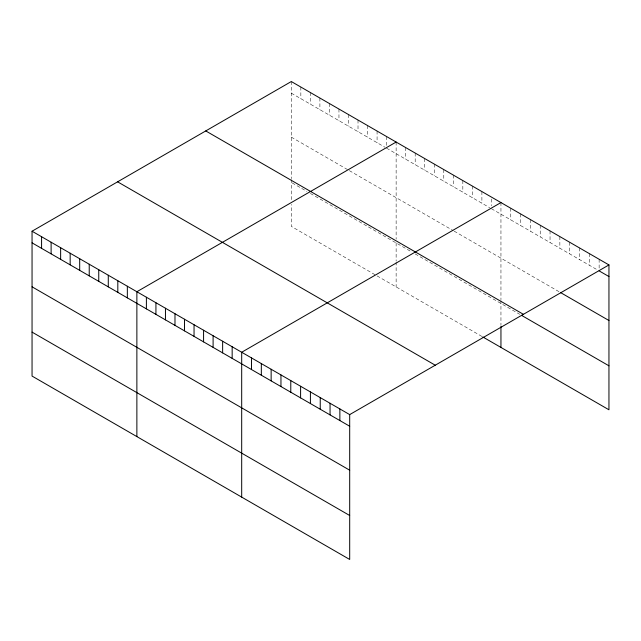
<?xml version="1.0" encoding="UTF-8"?>
<svg xmlns="http://www.w3.org/2000/svg" width="641" height="641" viewBox="0 0 641 641"><rect width="100%" height="100%" fill="white"/><g stroke="black" fill="none" stroke-linecap="round" stroke-linejoin="round"><path stroke-width="0.48" stroke-dasharray="3.21 2.4" d="M291.31 93.161L384.872 147.182M386.603 148.183L489.692 207.7M491.423 208.702L597.492 269.941M291.31 137.134L348.488 170.137M349.353 170.642L453.307 230.656M454.173 231.161L559.04 291.703M292.176 182.925L300.845 187.933M301.711 188.43L306.903 191.435M310.372 193.43L367.549 226.441M368.415 226.938L411.722 251.945M415.192 253.948L453.307 275.959M454.173 276.455L519.771 314.33M481.896 336.429L291.31 226.393L291.31 204.415M599.135 259.252L599.135 268.948M589.311 253.588L589.311 265.214M579.496 247.915L579.496 259.549M569.681 242.25L569.681 253.876M559.857 236.577L559.857 248.211M550.042 230.912L550.042 242.538M540.227 225.247L540.227 236.874M530.403 219.575L530.403 231.209M520.588 213.91L520.588 225.536M510.773 208.237L510.773 219.871M500.95 202.572L500.95 299.692M500.95 300.629L500.95 325.444M491.423 199.006L491.423 205.793M481.896 191.571L481.896 203.197M472.369 186.066L472.369 197.692M462.834 180.562L462.834 192.196M453.307 175.065L453.307 186.691M443.78 169.561L443.78 181.187M434.253 164.056L434.253 175.69M424.719 158.559L424.719 170.186M415.192 153.055L415.192 164.689M405.665 147.558L405.665 159.184M396.13 142.054L396.13 239.173M396.13 242.947L396.13 260.935M396.13 261.929L396.13 286.912M386.603 136.549L386.603 146.244M377.076 131.052L377.076 142.679M367.549 125.548L367.549 137.174M358.015 120.043L358.015 131.677M348.488 114.547L348.488 126.173M338.961 109.042L338.961 120.676M329.426 103.546L329.426 115.172M319.899 98.041L319.899 109.667M310.372 92.536L310.372 104.171M300.845 87.04L300.845 98.666M291.31 81.535L291.31 178.655M291.31 179.6L291.31 201.41"/><path stroke-width="0.96" d="M32.05 231.217L349.69 414.607L349.69 559.465L32.05 376.075L32.05 231.217L291.31 81.535L608.95 264.925L608.95 409.783L482.761 336.926M396.13 142.054L136.87 291.735L136.87 436.593M500.95 202.572L241.689 352.254L241.689 497.112M349.69 414.607L608.95 264.925M599.135 270.887L608.95 276.551M560.683 292.649L608.95 320.516M205.753 130.932L523.393 314.314M521.405 315.276L608.95 365.819M117.607 181.828L435.247 365.21M32.05 242.851L349.69 426.233M32.05 286.815L349.69 470.198M32.05 332.11L349.69 515.5M500.95 326.445L500.95 347.43M339.866 408.934L339.866 420.568M330.051 403.269L330.051 414.895M320.236 397.604L320.236 409.23M310.412 391.931L310.412 403.566M300.597 386.267L300.597 397.893M290.782 380.594L290.782 392.228M280.958 374.929L280.958 386.555M271.143 369.256L271.143 380.89M261.328 363.591L261.328 375.217M251.504 357.926L251.504 369.553M232.162 346.749L232.162 358.383M222.635 341.252L222.635 352.879M213.1 335.748L213.1 347.382M203.574 330.251L203.574 341.877M194.047 324.747L194.047 336.373M184.512 319.242L184.512 330.876M174.985 313.745L174.985 325.372M165.458 308.241L165.458 319.875M155.931 302.736L155.931 314.37M146.396 297.24L146.396 308.866M127.343 286.239L127.343 297.865M117.816 280.734L117.816 292.36M108.281 275.229L108.281 286.864M98.754 269.733L98.754 281.359M89.227 264.228L89.227 275.862M79.692 258.724L79.692 270.358M70.165 253.227L70.165 264.853M60.639 247.722L60.639 259.357M51.112 242.226L51.112 253.852M41.577 236.721L41.577 248.347"/></g></svg>
